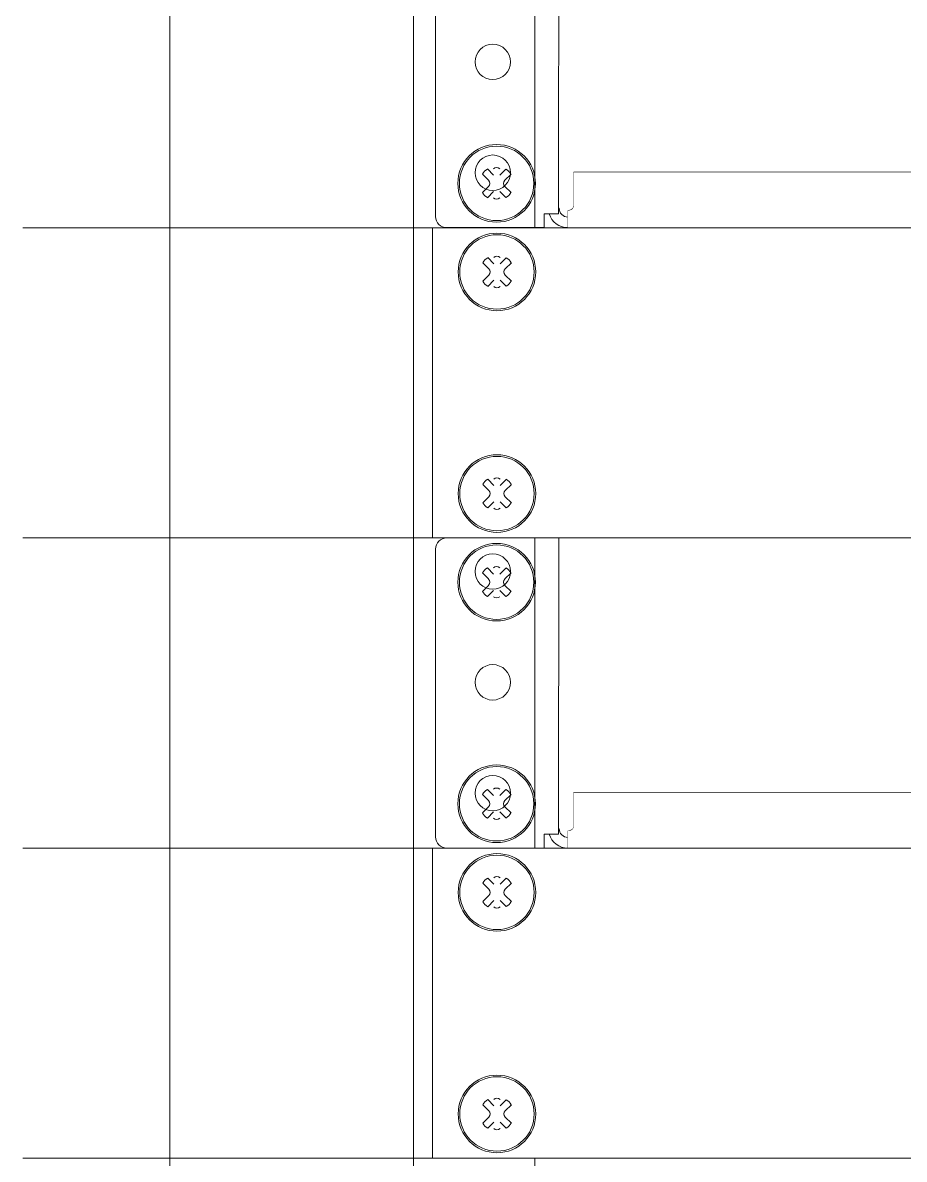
# Model space of a CAD drawing. Header units: millimetres. Extents: x -71336 to -33468, y -26189 to 22712.
# Drawn here: x -34597.8 to -34471.5, y -23369.8 to -23207 of the extents above; entities that cross this region are included whole.
import ezdxf

# ---------------------------------------------------------------- set-up
doc = ezdxf.new("R2010")
doc.units = ezdxf.units.MM
doc.set_wipeout_variables(frame=1)
doc.layers.add('SC - Equipment', color=7, linetype='Continuous', lineweight=13)
doc.layers.add('SC - Rack Layout - U-guides and centreline', color=5, linetype='Continuous', lineweight=13, plot=False)
doc.styles.add('ARIAL', font='arial.ttf')

# ---------------------------------------------------------------- blocks, each defined once
blk = doc.blocks.new('*U256')
at = {"layer": 'SC - Rack Layout - U-guides and centreline', "ltscale": 5}
blk.add_lwpolyline([(-300, 0), (300, 0)], dxfattribs=at)
blk = doc.blocks.new('*U257')
at = {"layer": 'SC - Rack Layout - U-guides and centreline', "color": 0, "linetype": 'ByBlock', "lineweight": -2, "transparency": 16777216}
for p in [(0, 266.7), (0, 222.25), (0, 177.8), (0, 133.35)]:
    blk.add_blockref('*U256', p, dxfattribs=at)
blk = doc.blocks.new('*U270')
at = {"layer": 'SC - Equipment'}
for p, q in [((-279.3873, 363.474), (-279.3873, 319.024)), ((-244.4623, 319.024), (-244.4623, 363.474)), ((-227.076, 363.474), (-227.076, 319.024)), ((-279.3873, 319.024), (-279.3873, 274.574)), ((-244.4623, 274.574), (-244.4623, 319.024)), ((-227.076, 319.024), (-227.076, 274.574)), ((-279.3873, 274.574), (-279.3873, 230.124)), ((-244.4623, 230.124), (-244.4623, 274.574)), ((-227.076, 274.574), (-227.076, 230.124)), ((-279.3873, 230.124), (-279.3873, 185.674)), ((-244.4623, 185.674), (-244.4623, 230.124)), ((-227.076, 230.124), (-227.076, 185.674)), ((-279.3873, 185.674), (-279.3873, 141.224)), ((-244.4623, 141.224), (-244.4623, 185.674)), ((-227.076, 185.674), (-227.076, 141.224))]:
    blk.add_line(p, q, dxfattribs=at)
for centre in [(-233.11485, 341.249), (-233.11485, 325.374), (-233.11485, 312.674), (-233.11485, 296.799), (-233.11485, 280.924), (-233.11485, 268.224), (-233.11485, 252.349), (-233.11485, 236.474), (-233.11485, 223.774), (-233.11485, 207.899), (-233.11485, 192.024)]:
    blk.add_circle(centre, 2.54, dxfattribs=at)
at = {"ltscale": 5, "style": 'ARIAL', "flags": 1}
blk.add_attdef('UNITS', (470.5, 46), '', height=9.73997, dxfattribs=at)
blk = doc.blocks.new('1U RACK SHELF - RACK LAYOUT')
at = {"layer": 'SC - Equipment', "flags": 128}
for points in [[(-239.7, 44.45, 0.414214), (-241.3, 42.85)], [(-225.02, 2, 0.334713), (-222.36, 0)], [(-223.6, 2.77, 0.414214), (-222.36, 1.52)], [(-221.61, 2.77, 0.106933), (-221.52, 3.16)], [(-241.3, 1.59, 0.414214), (-239.7, 0)]]:
    blk.add_lwpolyline(points, format="xyb", dxfattribs=at)
for points in [[(-223.64, 44.45), (-239.7, 44.45)], [(-223.69, 2), (-223.64, 44.45)], [(-241.3, 42.85), (-241.3, 1.59)], [(-233.73, 38.56), (-234.59, 39.42)], [(-232.99, 39.27), (-233.88, 40.16)], [(-231.24, 40.13), (-232.1, 39.27)], [(-230.5, 39.42), (-231.39, 38.56)], [(-233.73, 37.64), (-234.59, 36.78)], [(-230.5, 36.78), (-231.39, 37.64)], [(-232.99, 36.93), (-233.88, 36.04)], [(-231.24, 36.07), (-232.1, 36.93)], [(-232.99, 7.52), (-233.88, 8.41)], [(-231.24, 8.38), (-232.1, 7.52)], [(-233.73, 6.81), (-234.59, 7.67)], [(-230.5, 7.67), (-231.39, 6.81)], [(-221.52, 7.95), (-221.52, 3.16)], [(221.58, 7.95), (-221.52, 7.95)], [(-233.73, 5.89), (-234.59, 5.03)], [(-232.99, 5.18), (-233.88, 4.29)], [(-231.24, 4.32), (-232.1, 5.18)], [(-230.5, 5.03), (-231.39, 5.89)], [(-225.77, 0), (-225.77, 2)], [(-225.77, 2), (-223.69, 2)], [(-223.69, 2.77), (-223.6, 2.77)], [(-222.36, 2.42), (-222.36, 0)], [(222.42, 0), (-222.36, 0)], [(-239.7, 0), (-225.77, 0)]]:
    blk.add_lwpolyline(points, dxfattribs=at)
at = {"layer": 'SC - Equipment'}
for points in [[(-222.06, 2.48), (-222.08, 2.47), (-222.11, 2.46), (-222.14, 2.46), (-222.17, 2.45), (-222.19, 2.44), (-222.22, 2.44), (-222.25, 2.43), (-222.28, 2.43), (-222.3, 2.43), (-222.33, 2.42), (-222.36, 2.42)], [(-221.61, 2.77), (-221.63, 2.74), (-221.65, 2.72), (-221.67, 2.69), (-221.69, 2.67), (-221.72, 2.65), (-221.74, 2.63), (-221.77, 2.61), (-221.8, 2.59), (-221.82, 2.58), (-221.85, 2.56), (-221.88, 2.55), (-221.91, 2.53), (-221.94, 2.52), (-221.97, 2.51), (-222, 2.5), (-222.03, 2.49), (-222.06, 2.48)]]:
    blk.add_lwpolyline(points, dxfattribs=at)
for centre, major_axis, start_param, end_param in [((-232.56, 38.1), (5.56, 0), 0, 6.283185), ((-232.56, 38.1), (5.33, 0), 0, 6.283185), ((-232.56, 38.1), (2.44, 0), 2.143456, 2.563819), ((-232.56, 39.72), (0.635, 0), 0.785399, 2.356195), ((-232.56, 38.1), (2.44, 0), 0.57266, 0.993023), ((-234.16, 38.1), (0.635, 0), 5.497788, 7.068584), ((-230.93, 38.1), (0.635, 0), 2.356195, 3.926991), ((-232.56, 38.1), (2.44, 0), 3.719366, 4.139729), ((-232.56, 36.47), (0.635, 0), 3.926991, 5.497787), ((-232.56, 38.1), (2.44, 0), 5.290163, 5.710525), ((-232.56, 6.35), (5.56, 0), 0, 6.283185), ((-232.56, 6.35), (5.33, 0), 0, 6.283185), ((-232.56, 6.35), (2.44, 0), 2.143456, 2.563819), ((-232.56, 7.97), (0.635, 0), 0.785399, 2.356195), ((-232.56, 6.35), (2.44, 0), 0.57266, 0.993023), ((-234.16, 6.35), (0.635, 0), 5.497788, 7.068584), ((-230.93, 6.35), (0.635, 0), 2.356195, 3.926991), ((-232.56, 6.35), (2.44, 0), 3.719366, 4.139729), ((-232.56, 6.35), (2.44, 0), 5.290163, 5.710525), ((-232.56, 4.72), (0.635, 0), 3.926991, 5.497787)]:
    blk.add_ellipse(centre, major_axis=major_axis, ratio=1, start_param=start_param, end_param=end_param, dxfattribs=at)
blk.add_wipeout([(-222.36, 0), (-222.36, 2.42), (-222.28, 2.43), (-222.18, 2.45), (-222.07, 2.47), (-221.97, 2.51), (-221.89, 2.54), (-221.82, 2.58), (-221.77, 2.61), (-221.71, 2.66), (-221.68, 2.68), (-221.64, 2.73), (-221.62, 2.75), (-221.61, 2.77), (-221.58, 2.84), (-221.56, 2.91), (-221.54, 2.99), (-221.53, 3.07), (-221.52, 3.15), (-221.52, 3.32), (-221.52, 7.95), (221.58, 7.95), (221.58, 3.16), (221.59, 3.08), (221.59, 3.03), (221.6, 2.98), (221.61, 2.93), (221.63, 2.87), (221.64, 2.84), (221.65, 2.81), (221.66, 2.79), (221.67, 2.77), (221.73, 2.7), (221.77, 2.67), (221.82, 2.62), (221.89, 2.58), (221.98, 2.54), (222.06, 2.5), (222.15, 2.47), (222.28, 2.44), (222.38, 2.43), (222.42, 2.42), (222.42, 0)])
blk = doc.blocks.new('1U BLANK PANEL - RACK LAYOUT')
blk.add_wipeout([(-241.3, 44.45), (241.3, 44.45), (241.3, 0), (-241.3, 0)])
at = {"layer": 'SC - Equipment'}
for p, q in [((-241.3, 0), (-241.3, 44.45)), ((-241.3, 44.45), (241.3, 44.45)), ((-233.23, 38.56), (-234.09, 39.42)), ((-232.49, 39.27), (-233.38, 40.16)), ((-230.74, 40.13), (-231.6, 39.27)), ((-230, 39.42), (-230.89, 38.56)), ((-233.23, 37.64), (-234.09, 36.78)), ((-230, 36.78), (-230.89, 37.64)), ((-232.49, 36.93), (-233.38, 36.04)), ((-230.74, 36.07), (-231.6, 36.93)), ((-232.49, 7.52), (-233.38, 8.41)), ((-230.74, 8.38), (-231.6, 7.52)), ((-233.23, 6.81), (-234.09, 7.67)), ((-230, 7.67), (-230.89, 6.81)), ((-233.23, 5.89), (-234.09, 5.03)), ((-232.49, 5.18), (-233.38, 4.29)), ((-230.74, 4.32), (-231.6, 5.18)), ((-230, 5.03), (-230.89, 5.89)), ((241.3, 0), (-241.3, 0)), ((-241.3, 0), (-241.3, 0))]:
    blk.add_line(p, q, dxfattribs=at)
for centre, major_axis, start_param, end_param in [((-232.06, 38.1), (5.56, 0), 0, 6.283185), ((-232.06, 38.1), (5.33, 0), 0, 6.283185), ((-232.06, 38.1), (2.44, 0), 2.143456, 2.563819), ((-232.06, 39.73), (0.635, 0), 0.785399, 2.356195), ((-232.06, 38.1), (2.44, 0), 0.57266, 0.993023), ((-233.66, 38.1), (0.635, 0), 5.497788, 7.068584), ((-230.43, 38.1), (0.635, 0), 2.356195, 3.926991), ((-232.06, 38.1), (2.44, 0), 3.719366, 4.139729), ((-232.06, 36.47), (0.635, 0), 3.926991, 5.497787), ((-232.06, 38.1), (2.44, 0), 5.290163, 5.710525), ((-232.06, 6.35), (5.56, 0), 0, 6.283185), ((-232.06, 6.35), (5.33, 0), 0, 6.283185), ((-232.06, 6.35), (2.44, 0), 2.143456, 2.563819), ((-232.06, 7.98), (0.635, 0), 0.785399, 2.356195), ((-232.06, 6.35), (2.44, 0), 0.57266, 0.993023), ((-233.66, 6.35), (0.635, 0), 5.497788, 7.068584), ((-230.43, 6.35), (0.635, 0), 2.356195, 3.926991), ((-232.06, 6.35), (2.44, 0), 3.719366, 4.139729), ((-232.06, 6.35), (2.44, 0), 5.290163, 5.710525), ((-232.06, 4.72), (0.635, 0), 3.926991, 5.497787)]:
    blk.add_ellipse(centre, major_axis=major_axis, ratio=1, start_param=start_param, end_param=end_param, dxfattribs=at)
blk = doc.blocks.new('*U281')
blk.add_blockref('1U BLANK PANEL - RACK LAYOUT', (0, -44.45))

msp = doc.modelspace()

# ---------------------------------------------------------------- block references
at = {"layer": 'SC - Equipment'}
msp.add_blockref('*U270', (-34297.305, -23553.84), dxfattribs=at)
at = {"layer": 'SC - Rack Layout - U-guides and centreline'}
msp.add_blockref('*U257', (-34297.756, -23503.04), dxfattribs=at)

# ---------------------------------------------------------------- next in the draw order: block references
msp.add_blockref('1U RACK SHELF - RACK LAYOUT', (-34297.305, -23236.338))

# ---------------------------------------------------------------- next in the draw order: block references
at = {"layer": 'SC - Equipment'}
msp.add_blockref('*U281', (-34297.756, -23236.34), dxfattribs=at)

# ---------------------------------------------------------------- next in the draw order: block references
msp.add_blockref('1U RACK SHELF - RACK LAYOUT', (-34297.305, -23325.238))

# ---------------------------------------------------------------- next in the draw order: block references
msp.add_blockref('*U281', (-34297.756, -23325.24), dxfattribs=at)

doc.saveas('drawing.dxf')
